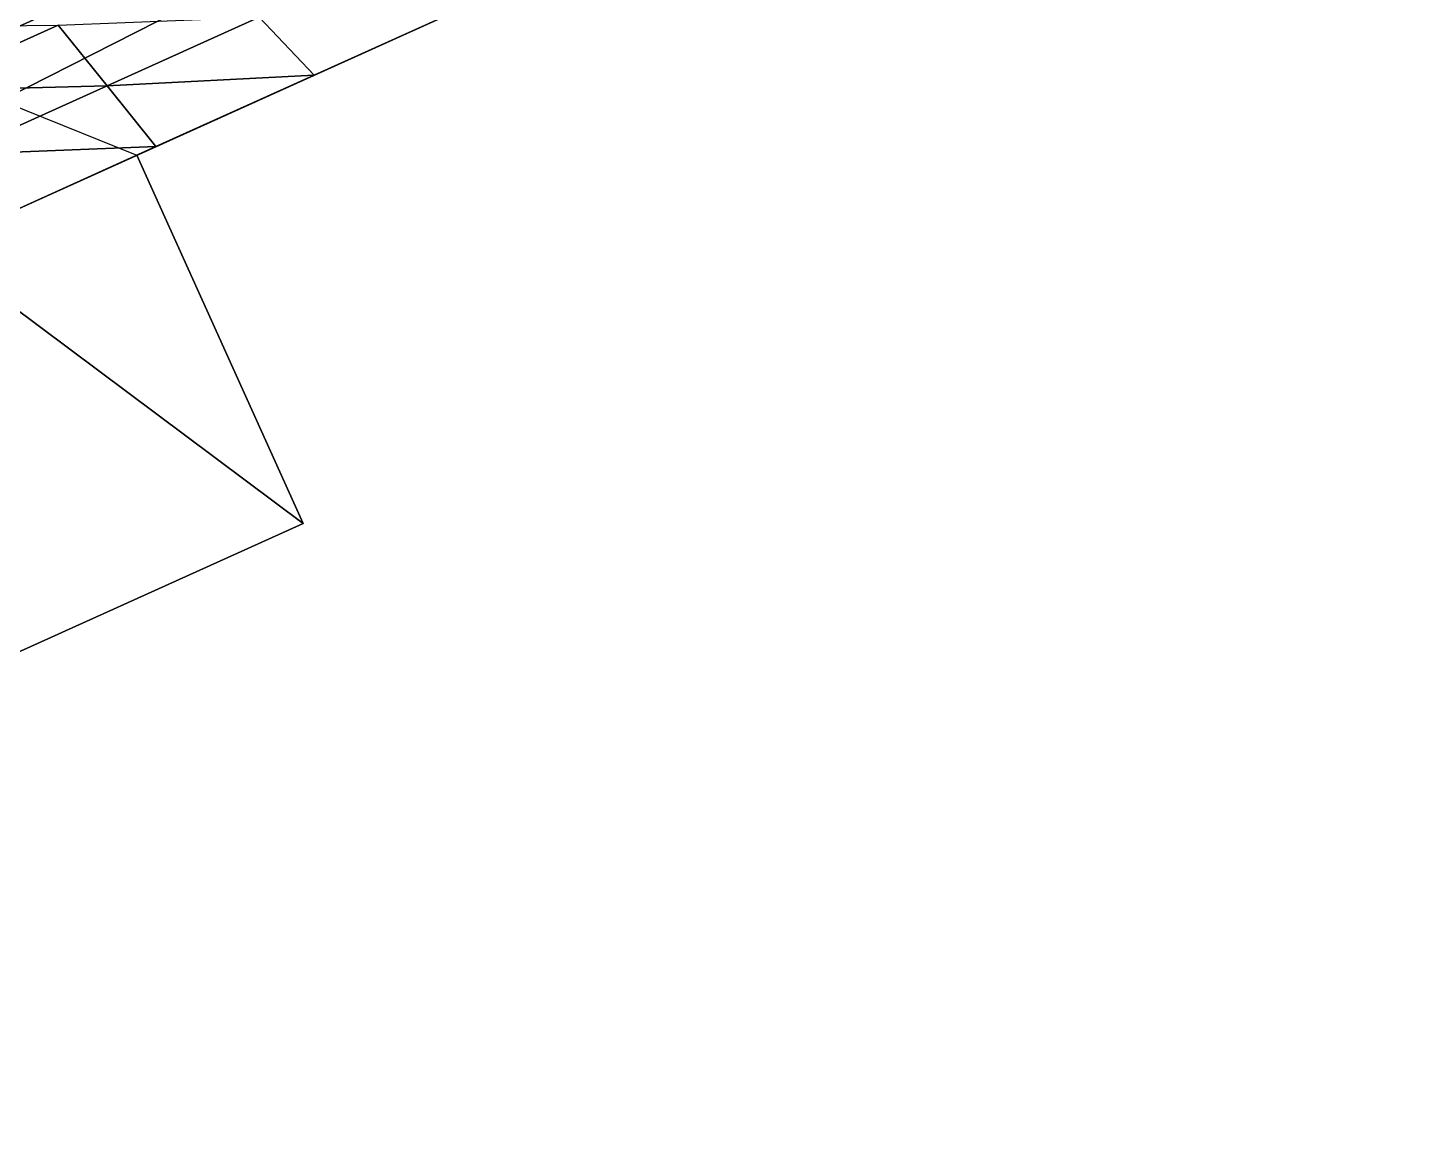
# Model space of a CAD drawing. Header units: metres. Extents: x -32.6 to 43.8, y -33.1 to 27.7.
# Drawn here: x 2.737 to 7.567, y -6.221 to -2.345 of the extents above; entities that cross this region are included whole.
import ezdxf

# ---------------------------------------------------------------- set-up
doc = ezdxf.new("R2010")
doc.units = ezdxf.units.M
for name, color, linetype in [('MANSARDA', 4, 'CONTINUOUS'), ('STRECHA_JIH', 6, 'CONTINUOUS'), ('VIKYR', 5, 'CONTINUOUS'), ('ZDIVO', 6, 'CONTINUOUS')]:
    doc.layers.add(name, color=color, linetype=linetype)

msp = doc.modelspace()

# ---------------------------------------------------------------- linework, layer by layer
at = {"layer": 'MANSARDA'}
for points in [[(6.7267, -0.5235, 4.36), (-4.1305, -5.4244, 4.36), (-4.4968, -6.2212, 7.29)], [(6.7267, -0.5235, 4.36), (-4.4968, -6.2212, 7.29), (7.5668, -0.7757, 7.29)]]:
    msp.add_3dface(points, dxfattribs=at)
at = {"layer": 'STRECHA_JIH'}
for points in [[(4.2767, -2.2608, 7.29), (3.7284, -2.5084, 7.29), (3.5379, -2.3075, 7.4842)], [(3.5379, -2.3075, 7.4842), (3.0113, -2.5452, 7.4842), (2.8425, -2.3346, 7.6785)], [(3.7284, -2.5084, 7.29), (3.0113, -2.5452, 7.4842), (3.5379, -2.3075, 7.4842)], [(2.8425, -2.3346, 7.6785), (2.3375, -2.5625, 7.6785), (2.1904, -2.342, 7.8727)], [(3.0113, -2.5452, 7.4842), (2.3375, -2.5625, 7.6785), (2.8425, -2.3346, 7.6785)], [(3.7284, -2.5084, 7.29), (3.18, -2.7559, 7.29), (3.0113, -2.5452, 7.4842)], [(3.0113, -2.5452, 7.4842), (2.4846, -2.7829, 7.4842), (2.3375, -2.5625, 7.6785)], [(3.18, -2.7559, 7.29), (2.4846, -2.7829, 7.4842), (3.0113, -2.5452, 7.4842)], [(3.18, -2.7559, 7.29), (2.6317, -3.0034, 7.29), (2.4846, -2.7829, 7.4842)]]:
    msp.add_3dface(points, dxfattribs=at)
at = {"layer": 'VIKYR'}
for points in [[(3.6904, -4.0616, 7.52), (2.0179, -4.8165, 8.71), (0.6523, -1.7914, 8.71)], [(3.6904, -4.0616, 7.52), (0.6523, -1.7914, 8.71), (3.1144, -2.7855, 7.29)], [(3.6904, -4.0616, 7.52), (3.1144, -2.7855, 7.29), (3.1144, -2.7855, 6.84)], [(3.6904, -4.0616, 7.52), (3.1144, -2.7855, 6.84), (3.6904, -4.0616, 6.84)], [(3.6904, -4.0616, 7.52), (0.3454, -5.5715, 7.52), (2.0179, -4.8165, 8.71)], [(3.6904, -4.0616, 7.52), (0.3454, -5.5715, 7.52), (0.3454, -5.5715, 6.84)], [(3.6904, -4.0616, 7.52), (0.3454, -5.5715, 6.84), (3.6904, -4.0616, 6.84)]]:
    msp.add_3dface(points, dxfattribs=at)
at = {"layer": 'ZDIVO'}
for points in [[(6.7267, -0.5235), (-4.1305, -5.4244), (-4.1305, -5.4244, 4.36)], [(6.7267, -0.5235), (-4.1305, -5.4244, 4.36), (6.7267, -0.5235, 4.36)]]:
    msp.add_3dface(points, dxfattribs=at)

doc.saveas('drawing.dxf')
